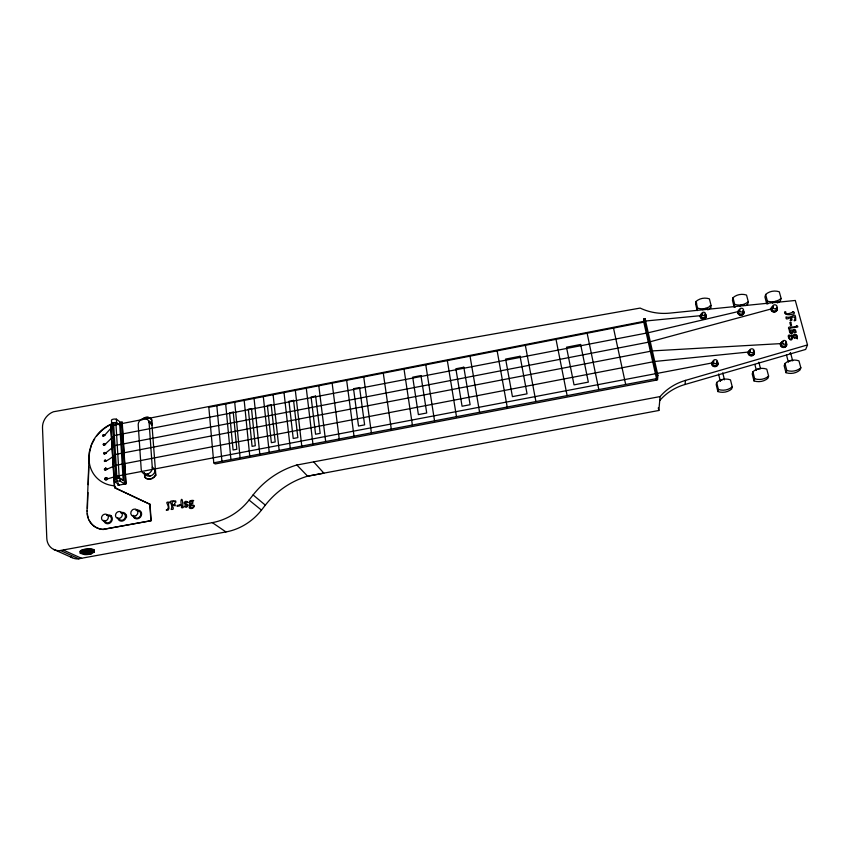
<?xml version="1.0" encoding="UTF-8"?>
<svg xmlns="http://www.w3.org/2000/svg" width="850" height="850" viewBox="0 0 850 850"><rect width="100%" height="100%" fill="white"/><g stroke="black" fill="none" stroke-linecap="round" stroke-linejoin="round"><path stroke-width="1.27" d="M87.029 510.935L89.229 452.317L91.109 445.368A34.255 30.047 -47.5 0 1 110.681 424.32L114.697 487.815L150.014 504.316L151.151 520.678L103.169 529.391A21.282 18.7 -51.3 0 1 87.029 510.935L87.306 511.094M87.401 508.449L87.954 492.575M88.23 484.638L88.825 467.447M643.79 322.15L643.928 318.793L645.044 318.569L657.9 375.381L657.528 379.908L215.146 463.962L213.775 462.814L208.824 407.309L643.79 322.15L656.529 378.622L213.775 462.814M644.874 322.352L645.044 318.569M656.402 380.12L656.763 375.604L643.928 318.793M296.852 464.993L307.626 476.181L658.846 410.476L660.11 396.567A54.145 50.139 8.1 0 1 685.557 380.386L807.5 344.93L795.303 300.464L669.8 313.119A51.213 45.751 -3.6 0 1 640.167 308.082L53.444 411.761A15.215 13.047 -47.1 0 0 42.5 427.731L46.792 538.294A15.714 13.643 -53.3 0 0 59.341 550.694L212.341 522.633A56.876 51.297 -46.4 0 0 249.071 500.066L253.098 494.934A83.598 78.466 -50 0 1 296.48 465.099L660.11 396.567M695.991 301.495L697.574 308.146L697.202 310.611L695.629 303.981L695.991 301.495A12.708 11.422 0.8 0 1 709.41 298.849L711.089 305.49L710.653 307.976A13.122 11.773 0.1 0 1 707.731 309.878M659.749 400.531A53.614 49.693 8.3 0 1 684.941 384.508L685.557 380.386M706.987 308.805L706.817 309.326L706.807 308.646A2.146 0.765 -14.3 0 0 704.523 308.731A2.146 0.765 -14.3 0 0 702.844 309.825M745.779 305.596A13.26 11.815 2.2 0 0 747.671 304.236L748.298 301.729L746.534 295.056A12.835 11.464 2.9 0 0 733.008 297.712L732.456 300.241L734.113 306.882A13.26 11.815 2.2 0 0 735.282 307.19M716.688 382.457L716.21 384.593L717.867 391.563A13.504 12.325 5.9 0 0 731.68 388.971L732.243 386.835L730.479 379.854A13.09 11.964 6.9 0 0 716.688 382.457L718.356 389.449L717.867 391.563M734.113 306.882L734.676 304.396L733.008 297.712M744.037 304.991L743.899 305.575L743.941 304.895A2.178 0.765 -14.8 0 0 741.147 305.161A2.178 0.765 -14.8 0 0 740.106 306.436M91.375 445.549C88.336 454.697 87.794 463.611 92.533 472.249A34.255 30.047 -47.5 0 0 114.325 485.786L114.591 485.945M777.378 302.919A13.377 11.847 3.8 0 0 780.321 300.996L781.118 298.456L779.28 291.773A12.962 11.496 4.5 0 0 765.648 294.451L764.936 296.99L766.668 303.663A13.377 11.847 3.8 0 0 767.847 303.971M766.668 303.663L767.391 301.144L765.648 294.451M752.898 371.748L752.229 373.947L753.971 380.906A13.621 12.314 7.4 0 0 767.869 378.293L768.612 376.104L766.764 369.134A13.196 11.943 8.3 0 0 752.898 371.748L754.641 378.739L753.971 380.906M776.443 302.483L776.698 301.654A2.199 0.754 -15.3 0 0 774.159 301.814A2.199 0.754 -15.3 0 0 772.618 303.046M784.986 363.481L784.157 365.723L785.974 372.683A13.727 12.304 8.5 0 0 799.946 370.047L800.859 367.816L798.936 360.836A13.303 11.932 9.4 0 0 784.986 363.481L786.813 370.462L785.974 372.683M807.5 344.93L805.683 349.435L684.941 384.508M112.901 426.084L104.805 435.062L102.935 436.039L103.296 435.041L104.199 435.243M105.527 461.082C103.169 462.666 104.826 458.851 105.474 460.328C101.968 464.132 114.017 456.45 114.453 455.132M114.963 465.747L105.124 470.018M113.433 436.39L105.326 444.231L103.551 445.06M105.326 444.231C105.591 446.059 101.522 444.805 103.87 443.519C106.537 444.21 102.382 443.19 103.647 445.156M772.395 308.624L649.198 342.04L114.846 445.581L104.656 453.9L103.764 453.698L103.987 452.582L106.091 453.188L104.327 454.112L103.912 453.305L104.837 452.572M70.624 556.739A15.194 13.271 -53.8 0 0 77.733 558.949L225.951 531.941A55.016 49.884 -46.9 0 0 261.46 510.117L265.338 505.144A80.771 76.107 -50.8 0 1 307.264 476.276L323.861 473.142L313.618 461.837M104.146 435.933C102.691 437.474 102.074 433.787 103.976 435.009M105.4 479.804A1.19 1.041 -49.4 0 1 105.527 478.019A1.19 1.041 -49.4 0 1 107.185 478.38L106.919 478.221A1.19 1.041 -49.4 0 0 105.262 477.849A1.19 1.041 -49.4 0 0 105.134 479.644A1.19 1.041 -49.4 0 0 106.856 479.081L115.6 476.489M106.484 479.889A1.19 1.041 -49.4 0 0 107.121 479.241L106.919 478.221M80.208 551.459L83.024 549.653L90.079 548.951L94.233 550.046L94.339 551.937L91.481 553.711L84.501 554.423L80.304 553.35L80.208 551.459A7.076 1.732 -4.5 0 1 88.283 548.951A7.076 1.732 -4.5 0 1 93.67 550.97M80.304 553.35L83.119 551.554L90.174 550.843L94.339 551.937M739.117 311.366L648.253 332.743L114.336 435.519M120.615 422.376L122.219 422.301L126.087 483.767L118.15 485.276L119.478 484.808L115.175 482.088L115.005 479.219A3.113 0.924 -4 0 1 116.886 478.337A3.113 0.924 -4 0 1 120.009 478.263L123.186 480.324L119.765 425.053L116.609 422.694A3.06 1.041 -3.3 0 0 113.539 422.705A3.06 1.041 -3.3 0 0 111.69 423.651L111.488 420.144A3.049 1.041 -3.3 0 1 113.326 419.188A3.049 1.041 -3.3 0 1 116.397 419.178L120.615 422.376L124.44 483.862L126.087 483.767M119.627 422.811L122.219 422.301M113.719 425.181L645.596 321.013L701.696 315.562M115.409 454.453L652.354 350.901L781.872 343.549M116.131 465.279L654.744 361.473L749.434 351.953M116.79 476.191L712.916 362.791M656.763 375.604L657.9 375.381M103.169 529.391L151.151 520.678M723.042 379.599L722.521 379.684A2.199 0.659 -13.3 0 0 720.588 380.386M105.772 468.265C103.052 468.573 106.271 471.506 106.165 469.37M103.944 435.062L105.06 435.253M104.667 443.955L105.591 444.422M53.656 549.408L72.218 557.696M60.594 550.588L78.954 558.854M63.367 550.077L81.653 558.354M104.933 452.519L106.091 453.188M150.014 504.316L115.345 487.942M119.765 425.053L115.887 422.832A2.051 0.691 -3.3 0 0 113.571 422.779A2.051 0.691 -3.3 0 0 112.328 423.534L115.653 479.092A2.083 0.616 -4 0 1 116.918 478.401A2.083 0.616 -4 0 1 119.266 478.401L123.186 480.324M104.773 452.434L105.336 452.837M105.74 468.148C107.387 468.063 102.404 468.499 105.156 470.135M110.681 424.32L114.325 485.786L115.239 487.719M114.569 486.859L115.079 487.496M114.686 487.103L116.036 488.421L115.154 487.762M114.357 486.062L114.835 487.018M115.175 482.088A3.113 0.914 -4 0 1 117.056 481.206A3.113 0.914 -4 0 1 120.19 481.132L124.44 483.862M107.015 469.2L106.112 468.424M106.526 460.785L105.347 460.19M144.202 472.494L144.829 477.328A7.172 6.364 -48.2 0 0 155.826 475.235L151.566 419.783A6.205 5.461 -45.1 0 0 141.876 419.772M212.341 522.633L225.951 531.941M151.566 419.783L151.927 424.873L149.101 422.599A5.812 5.111 -45.2 0 0 143.299 418.551A5.812 5.111 -45.2 0 0 138.199 424.724L141.206 469.317A5.907 5.228 -48 0 0 147.135 474.066L150.014 476.074M144.521 477.116A7.183 6.364 -48.2 0 0 155.518 475.022L155.826 475.235M149.101 422.599L152.256 467.213L155.104 469.253L155.518 475.022M249.071 500.066L261.46 510.117M253.098 494.934L265.338 505.144M790.511 352.729L792.689 360.857A2.242 0.669 -14.3 0 0 791.361 360.623L790.808 360.697A2.242 0.669 -14.3 0 0 788.513 361.654M786.516 355.077L788.364 362.036A2.242 0.669 -14.3 0 1 788.364 361.856M758.838 362.164L760.336 367.965M754.874 364.491L756.362 370.292M710.101 305.766L710.653 307.976M722.744 372.842L724.466 379.822M718.548 374L720.247 380.97M658.272 407.915L658.846 410.476M613.509 328.079L625.685 384.487M587.148 333.243L598.836 389.598M556.017 339.341L567.131 395.622M525.353 345.344L535.904 401.561M497.154 350.859L507.195 407.022M470.039 356.171L479.591 412.271M447.344 360.612L456.482 416.659M425.786 364.831L434.541 420.835M404.026 369.091L412.388 425.043M383.286 373.15L391.276 429.059M363.736 376.975L371.386 432.841M346.651 380.322L354.004 436.146M332.148 383.159L339.235 438.951M318.803 385.772L325.667 441.533M306.287 388.227L312.917 443.955M295.322 390.373L301.771 446.08M284.017 392.583L290.264 448.269M273.105 394.719L279.161 450.383M263.319 396.631L269.206 452.274M254.076 398.448L259.803 454.059M244.184 400.382L249.741 455.972M234.706 402.241L240.104 457.81M225.686 404.005L230.913 459.553M216.846 405.737L221.935 461.263M149.77 504.156L150.907 520.54M144.553 473.386L144.829 477.328M121.975 422.11L125.832 483.597M116.397 419.178L116.609 422.694M120.009 478.263L120.19 481.132M115.887 422.832L119.266 478.401M117.991 482.651L118.15 485.276M113.571 422.779L117.088 481.27M91.439 552.776L91.481 553.711M90.079 548.951L90.174 550.843M84.458 553.477L84.501 554.423M83.024 549.653L83.119 551.554M152.256 467.213A5.907 5.228 -48 0 1 147.135 474.066M155.104 469.253A5.865 5.206 -48 0 1 150.758 475.873A5.865 5.206 -48 0 1 144.351 472.791M148.835 421.005A5.769 5.089 -45.3 0 1 151.927 424.873M143.979 418.37A6.194 5.451 -45.1 0 1 151.863 420.027M91.832 444.422A34.234 30.037 -47.5 0 1 94.647 438.993M96.751 435.954A34.234 30.037 -47.5 0 1 110.946 424.511M110.224 515.398A4.579 4.027 -52 0 1 111.148 515.897M126.342 515.068A4.579 4.037 -51.6 0 1 126.48 517.299M134.842 518.266A4.579 4.059 -51.3 0 1 134.109 517.501M106.654 515.451A4.579 4.027 -51.9 0 1 112.179 517.756A4.579 4.027 -51.9 0 1 108.768 523.568A4.579 4.027 -51.9 0 1 103.838 520.242M108.757 515.876A3.655 3.219 -51.9 0 1 110.872 520.954A3.655 3.219 -51.9 0 1 105.23 521.634M120.636 512.816A4.579 4.048 -51.6 0 1 126.129 515.249A4.579 4.048 -51.6 0 1 122.623 520.997A4.579 4.048 -51.6 0 1 117.736 517.554M121.773 513.326A3.655 3.23 -51.6 0 1 125.301 515.546A3.655 3.23 -51.6 0 1 123.346 519.786A3.655 3.23 -51.6 0 1 119.149 519.031M135.968 510.51A4.579 4.069 -51.3 0 1 141.493 512.943A4.579 4.069 -51.3 0 1 137.998 518.702A4.579 4.069 -51.3 0 1 133.089 515.259M137.169 510.882A3.804 3.379 -51.3 0 1 139.273 517.278L138.444 517.788A3.804 3.379 -51.3 0 1 133.971 515.982M103.445 529.539A21.271 18.689 -51.3 0 1 89.154 520.104M88.294 518.001A21.271 18.689 -51.3 0 1 87.359 513.464M776.539 307.689A3.103 2.763 4.8 0 1 775.721 311.684A3.103 2.763 4.8 0 1 771.311 310.526A3.103 2.763 4.8 0 1 772.894 306.744M743.325 310.962A3.071 2.752 3.2 0 1 742.486 314.936A3.071 2.752 3.2 0 1 738.119 313.788A3.071 2.752 3.2 0 1 739.723 310.016M706.053 315.371A3.039 2.741 1 0 1 704.066 318.984A3.039 2.741 1 0 1 700.23 316.88A3.039 2.741 1 0 1 702.886 313.629M705.128 314.224A3.039 2.741 1 0 1 705.67 314.734M716.763 361.696A3.092 2.816 4.4 0 1 716.879 366.021A3.092 2.816 4.4 0 1 712.194 365.309A3.092 2.816 4.4 0 1 713.702 361.239M754.322 353.526A3.124 2.816 6 0 1 751.347 355.884A3.124 2.816 6 0 1 748.191 353.589A3.124 2.816 6 0 1 750.082 350.434M753.727 351.422A3.124 2.816 6 0 1 754.131 352.07M786.006 343.049A3.145 2.816 7.2 0 1 784.954 347.236A3.145 2.816 7.2 0 1 780.513 345.461A3.145 2.816 7.2 0 1 783.105 341.902M800.859 367.816A13.802 12.357 8.4 0 1 786.813 370.462M768.612 376.104A13.696 12.367 7.2 0 1 754.641 378.739M756.351 370.111A2.221 0.669 -13.9 0 1 756.744 369.697M757.616 369.272A2.221 0.669 -13.9 0 1 758.721 368.974L759.273 368.889A2.221 0.669 -13.9 0 1 760.176 368.9M720.428 381.098A2.199 0.659 -13.3 0 1 720.332 380.598M732.243 386.835A13.579 12.378 5.8 0 1 718.356 389.449M781.118 298.456A13.451 11.9 3.7 0 1 767.391 301.144M695.629 303.981A12.644 11.379 0.9 0 1 696.702 303.11M711.089 305.49A13.196 11.826 0.1 0 1 697.574 308.146M748.298 301.729A13.324 11.868 2.1 0 1 734.676 304.396M705.181 313.873A3.049 2.741 1 0 1 705.277 318.081A3.049 2.741 1 0 1 700.666 317.422A3.049 2.741 1 0 1 702.174 313.448M705.128 315.828A1.87 1.689 1 0 1 702.992 317.677A1.87 1.689 1 0 1 701.558 315.329M701.813 314.946A1.87 1.689 1 0 1 702.599 314.436M743.41 310.622A3.081 2.752 3.2 0 1 742.56 314.596A3.081 2.752 3.2 0 1 738.193 313.448A3.081 2.752 3.2 0 1 739.808 309.666M742.624 311.132A2.093 1.87 3.2 0 1 742.199 313.746A2.093 1.87 3.2 0 1 739.266 313.342A2.093 1.87 3.2 0 1 739.691 310.728M776.645 307.339A3.103 2.763 4.8 0 1 775.827 311.334A3.103 2.763 4.8 0 1 771.418 310.186A3.103 2.763 4.8 0 1 773.001 306.393M776.433 308.752A2.274 2.019 4.8 0 1 774.658 310.951A2.274 2.019 4.8 0 1 772.002 309.527A2.274 2.019 4.8 0 1 773.319 307.084M785.549 342.189A3.145 2.816 7.2 0 1 785.528 346.662A3.145 2.816 7.2 0 1 780.714 345.376A3.145 2.816 7.2 0 1 783.222 341.572M785.581 343.697A2.125 1.902 7.2 0 1 784.593 346.088A2.125 1.902 7.2 0 1 781.83 345.344A2.125 1.902 7.2 0 1 782.34 342.826M753.259 350.561A3.124 2.816 6 0 1 753.419 354.886A3.124 2.816 6 0 1 748.68 354.184A3.124 2.816 6 0 1 750.168 350.104M753.493 352.548A2.189 1.966 6 0 1 751.963 354.641A2.189 1.966 6 0 1 749.381 353.6A2.189 1.966 6 0 1 750.019 351.146M716.826 361.388A3.092 2.816 4.4 0 1 716.943 365.712A3.092 2.816 4.4 0 1 712.258 365.001A3.092 2.816 4.4 0 1 713.766 360.921M716.943 362.865A2.199 1.997 4.4 0 1 715.87 365.373A2.199 1.997 4.4 0 1 713.023 364.586A2.199 1.997 4.4 0 1 713.596 361.941M83.587 553.35A4.048 0.978 -4.5 0 1 84.83 552.032A4.048 0.978 -4.5 0 1 90.015 551.735A4.048 0.978 -4.5 0 1 90.546 552.957M89.165 552.128A3.071 0.744 -4.5 0 1 86.169 552.489M81.6 553.138A7.076 1.721 -4.5 0 1 82.588 550.736A7.076 1.721 -4.5 0 1 92.14 550.077A7.076 1.721 -4.5 0 1 92.767 552.362M167.917 509.192C167.078 509.66 164.347 510.51 168.236 510.021C170.393 507.939 166.706 503.349 169.649 502.286C163.2 501.234 169.989 504.794 167.917 509.192M189.093 502.403L190.209 504.199L189.412 505.389L189.996 506.154C186.958 509.139 193.216 509.299 193.981 506.897C195.84 503.402 189.083 506.579 190.506 504.252L192.78 503.413L192.833 501.043C196.159 500.14 188.519 499.747 189.093 502.403M181.868 506.494C179.796 508.799 185.3 507.801 182.824 506.324C182.867 494.371 179.35 500.044 181.868 506.494M192.249 502.382L192.058 503.466L190.931 503.912C188.328 502.541 191.962 498.822 192.249 502.382M792.391 338.513C790.447 344.006 785.102 332.392 790.84 335.633L791.648 334.953L793.018 335.612C793.868 332.839 798.299 334.762 797.141 337.344L797.268 338.884L796.684 337.875L794.421 338.321L792.126 335.623L792.391 338.513M789.076 336.419C788.534 340.414 793.496 340.159 790.872 335.962L789.607 335.633L789.076 336.419M790.819 319.409C787.982 321.863 794.622 320.854 790.904 317.56L794.282 316.912C796.832 318.803 791.69 321.991 795.717 320.354C795.727 309.421 792.508 319.313 786.059 316.912C786.048 318.707 785.57 320.099 790.372 317.666L790.819 319.409M796.726 325.688C794.729 328.78 786.037 324.732 789.119 329.449C789.491 326.4 801.678 328.376 796.726 325.688M184.333 502.679C183.366 504.921 189.274 504.826 186.416 506.685C184.014 504.241 183.589 507.928 186.426 507.025A2.008 1.806 -49.8 0 0 187.829 506.069L187.977 505.771A1.615 1.445 -49.8 0 0 187.956 504.656C186.49 504.146 183.069 501.819 186.649 501.957C189.295 503.88 185.757 499.046 184.333 502.679M174.707 503.582L174.197 504.709L172.359 505.102L172.125 502.031C174.016 499.779 176.8 504.613 175.663 500.947C164.964 500.299 174.176 503.306 171.148 509.416C172.274 509.256 174.569 510.425 172.401 505.58C174.994 504.411 175.876 507.971 174.707 503.582M793.061 311.684C792.147 313.023 785.102 315.01 785.304 312.991C786.813 312.545 785.23 310.856 784.55 312.12C784.338 317.039 798.936 313.852 793.061 311.684M189.943 506.759C191.154 510.638 197.54 503.742 190.315 506.132L189.943 506.759M793.464 331.128L792.359 333.359A1.721 1.541 6.9 0 1 791.138 333.529L790.787 333.423A2.157 1.923 6.9 0 1 789.65 332.116L789.257 330.299L791.329 329.906L790.001 331.5L791.148 332.786L792.806 329.864L794.336 329.418L795.472 330.087L796.195 332.286L794.208 332.669L795.43 331.245L794.676 330.013L793.464 331.128M793.602 335.909L793.592 337.121L794.474 337.514L796.875 336.356L795.759 335.155L793.602 335.909M790.33 353.207L790.054 353.409A2.242 0.68 -14.4 0 0 790.362 353.122M136.298 515.514L135.447 516.024A3.825 3.389 -51.2 0 1 132.419 509.862L133.259 509.362A3.825 3.389 -51.2 0 1 136.298 515.514M233.251 412.144L229.553 412.866L233.081 449.99L236.831 449.278L233.251 412.144M251.504 408.584L248.327 409.201L252.078 446.367L255.298 445.751L251.504 408.584M271.182 404.749L267.389 405.493L271.363 442.68L275.198 441.947L271.182 404.749M293.569 400.392L288.989 401.285L293.218 438.504L297.84 437.623L293.569 400.392M315.626 396.089L311.1 396.971L315.573 434.233L320.163 433.362L315.626 396.089M359.571 387.536L353.536 388.705L358.509 426.031L364.618 424.862L359.571 387.536M420.952 375.572L412.707 377.177L418.381 414.598L426.721 413.004L420.952 375.572M463.824 367.221L455.876 368.772L462.071 406.247L470.114 404.706L463.824 367.221M520.072 356.267L505.633 359.082L512.423 396.631L527.043 393.837L520.072 356.267M580.635 344.462L566.493 347.225L574.037 384.859L588.338 382.118L580.635 344.462M790.776 322.384L789.82 322.564L790.617 325.507L791.573 325.327L790.776 322.384M180.019 504.921L177.055 505.474L177.129 506.345L180.094 505.793L180.019 504.921M119.117 518.468A3.676 3.251 -51.5 0 0 121.762 512.72A3.676 3.251 -51.5 0 0 115.844 513.836A3.676 3.251 -51.5 0 0 119.117 518.468M105.103 521.082A3.676 3.241 -51.9 0 0 107.759 515.334A3.676 3.241 -51.9 0 0 101.862 516.449A3.676 3.241 -51.9 0 0 105.103 521.082M702.44 315.223A1.881 1.689 0.9 0 0 705.479 314.171A1.881 1.689 0.9 0 0 702.939 312.322A1.881 1.689 0.9 0 0 702.44 315.223M740.159 311.567A2.104 1.881 3.1 0 0 743.537 310.399A2.104 1.881 3.1 0 0 740.679 308.348A2.104 1.881 3.1 0 0 740.159 311.567M773.436 308.391A2.284 2.029 4.7 0 0 777.091 307.126A2.284 2.029 4.7 0 0 773.968 304.916A2.284 2.029 4.7 0 0 773.436 308.391M783.031 343.825A2.136 1.902 7.1 0 0 786.441 342.656A2.136 1.902 7.1 0 0 783.519 340.563A2.136 1.902 7.1 0 0 783.031 343.825M750.539 352.293A2.199 1.976 5.9 0 0 754.067 351.082A2.199 1.976 5.9 0 0 751.081 348.914A2.199 1.976 5.9 0 0 750.539 352.293M713.926 363.184A2.21 2.008 4.3 0 0 717.485 361.962A2.21 2.008 4.3 0 0 714.499 359.752A2.21 2.008 4.3 0 0 713.926 363.184M84.989 554.572A4.048 0.978 -4.5 0 0 91.279 553.371A4.048 0.978 -4.5 0 0 85.499 552.84A4.048 0.978 -4.5 0 0 84.989 554.572M85.531 554.338A3.081 0.744 -4.5 0 0 90.312 553.424A3.081 0.744 -4.5 0 0 85.924 553.021A3.081 0.744 -4.5 0 0 85.531 554.338"/></g></svg>
